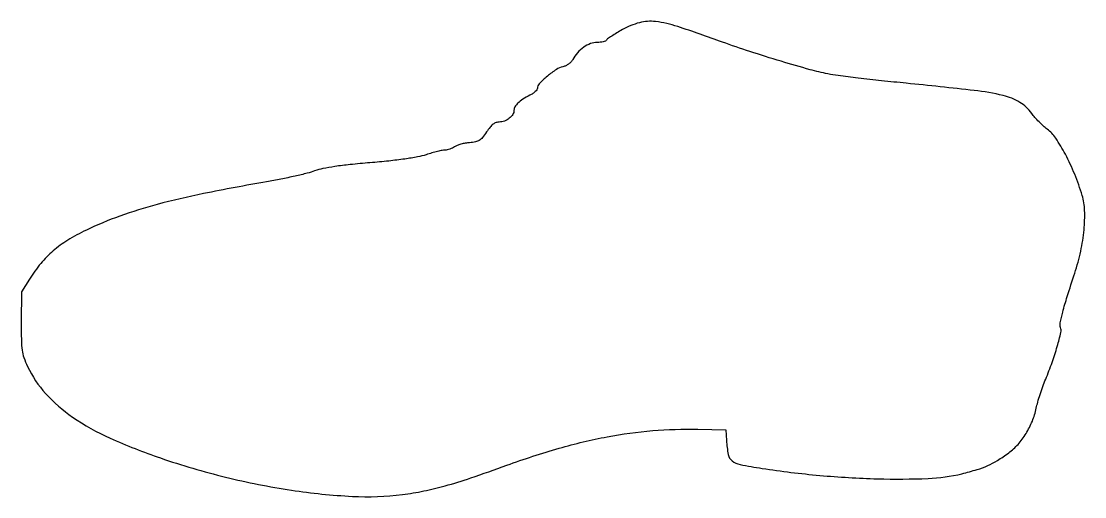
# Model space of a CAD drawing. Extents: x 1 to 455, y 0 to 203.
import ezdxf

# ---------------------------------------------------------------- set-up
doc = ezdxf.new("R2010")
doc.units = 0

msp = doc.modelspace()

# ---------------------------------------------------------------- linework, layer by layer
msp.add_lwpolyline([(257.28564, 199.446756, 0.007055), (254.861942, 198.027412, 0.009633), (252.722068, 196.676418, 0.006851), (250.97953, 195.494194, 0.102205), (250.476623, 194.962176, -0.161031), (250.032862, 194.58999, -0.035055), (249.068396, 194.282639, -0.033125), (247.849291, 194.070619, -0.026498), (246.517708, 194, 0.092906), (243.695435, 193.471024, 0.060326), (240.760225, 191.901403, 0.056868), (238.105002, 189.548127, 0.060223), (236.10655, 186.699091, -0.064385), (235.377882, 185.678393, -0.047497), (234.339661, 184.754317, -0.047259), (233.138677, 184.037797, -0.061598), (231.924922, 183.634984, 0.098863), (229.103037, 182.460226, 0.027433), (225.256834, 179.558005, 0.02332), (221.790282, 176.342146, 0.19654), (221, 174.409318, -0.165341), (220.784865, 173.776523, -0.042335), (220.045312, 172.966669, -0.038448), (218.99406, 172.135071, -0.030893), (217.75, 171.405091, 0.023434), (214.779988, 169.72138, 0.049189), (212.687242, 168.094214, 0.067467), (211.422487, 166.52019, 0.136374), (211, 165, -0.142413), (210.488196, 163.23954, -0.082988), (209.008025, 161.590363, -0.077097), (206.94248, 160.408077, -0.09175), (204.737356, 160, 0.085144), (203.342818, 159.760792, 0.080762), (202.079177, 159.068933, 0.057999), (200.790532, 157.799283, 0.021679), (199.285029, 155.75, -0.021186), (197.535312, 153.363364, -0.083501), (196.180958, 152.153283, -0.093023), (194.582257, 151.520167, -0.029947), (192.043659, 151.183938, 0.02557), (190.211134, 150.95752, 0.022808), (188.338877, 150.5395, 0.023463), (186.690317, 150.007431, 0.063059), (185.602221, 149.433938, -0.039403), (184.669929, 148.884874, -0.028796), (183.560786, 148.42128, -0.029329), (182.451666, 148.10272, -0.055344), (181.527494, 148.000206, 0.050493), (180.385911, 147.884744, 0.009465), (178.333076, 147.424334, 0.010042), (175.945785, 146.79018, 0.009038), (173.5, 146.039502, -0.032719), (169.858289, 145.107835, -0.010692), (164.386072, 144.204153, -0.009351), (157.562302, 143.356565, -0.00575), (149.5, 142.601549, 0.005271), (141.020049, 141.815616, 0.011121), (134.464576, 140.990545, 0.014044), (129.428218, 140.097322, 0.035574), (125.85199, 139.089318, -0.025074), (122.736674, 138.140241, -0.006083), (117.500312, 136.895323, -0.006224), (111.45229, 135.613842, -0.006156), (105.35199, 134.478319, 0.006702), (78.438307, 129.438135, 0.015844), (58.576251, 124.783, 0.020552), (42.655998, 119.805885, 0.025617), (28.356171, 113.838709, 0.025399), (20.392063, 109.515433, 0.040684), (14.142837, 104.964345, 0.042614), (8.916139, 99.626226, 0.031527), (4.068242, 92.930094), (0.636484, 87.5), (0.568242, 74.5, 0.005004), (0.605983, 66.567378, 0.031799), (0.921279, 62.550962, 0.050073), (1.694393, 59.418615, 0.023993), (3.271054, 55.58317, 0.075733), (10.973216, 44.059188, 0.056943), (22.485775, 34.029279, 0.04522), (38.509367, 25.012825, 0.023094), (60, 16.529192, 0.022086), (87.841743, 8.35301, 0.022926), (115.953107, 2.782372, 0.02446), (141.982515, 0.147709, 0.044323), (163.357537, 0.930892, 0.018684), (172.512484, 2.432514, 0.018389), (181.578993, 4.61968, 0.013716), (192.505011, 8.010481, 0.004875), (207.934793, 13.43555, -0.016876), (230.324307, 20.708803, -0.023579), (250.799777, 25.572133, -0.025553), (270.241072, 28.211875, -0.026976), (289.5, 28.788283), (301.5, 28.5), (301.763718, 24, 0.031975), (302.502737, 17.995709, 0.182215), (304.145977, 15.296593, 0.118042), (307.55287, 13.740488, 0.010277), (317, 12.090555, 0.015548), (341.626879, 9.0896, 0.015883), (366.218272, 7.651761, 0.01638), (387.828225, 7.783943, 0.050556), (402.274776, 9.818307, 0.012505), (408.779684, 11.590169, 0.03217), (413.346155, 13.284352, 0.035009), (417.431421, 15.461125, 0.017365), (422.298925, 18.750475, 0.054129), (426.259186, 22.34599, 0.043185), (429.70205, 26.978168, 0.042121), (432.37988, 32.267397, 0.044918), (434.065031, 37.819258, -0.018835), (434.692501, 40.35496, -0.008373), (435.700541, 43.648741, -0.008274), (436.885185, 47.104084, -0.011072), (438.080291, 50.194708, 0.01257), (440.818721, 57.340004, 0.015017), (443.024001, 64.205256, 0.010868), (444.588176, 70.107828, 0.152086), (444.448118, 72.274607, -0.142705), (444.288415, 74.196383, -0.013648), (445.361878, 78.825221, -0.012351), (447.276477, 85.48659, -0.003737), (450.506687, 95.5, 0.026664), (453.038122, 104.783542, 0.029461), (454.465619, 113.980299, 0.031997), (454.723118, 122.254078, 0.065327), (453.66857, 128.653165, 0.023045), (450.464502, 137.714423, 0.02485), (446.509528, 146.211026, 0.0259), (442.379188, 153.146578, 0.086997), (438.741999, 156.954476, -0.025181), (437.094217, 158.300975, -0.014454), (435.24175, 160.077139, -0.014415), (433.478832, 161.974484, -0.023241), (432.103453, 163.698491, 0.100522), (426.985726, 168.40451, 0.077085), (419.939984, 171.294748, 0.030766), (407.588686, 173.464551, 0.003257), (378.5, 176.555824, -0.002326), (367.999992, 177.6519, -0.002644), (357.951181, 178.801961, -0.0024), (349.427214, 179.86474, -0.014754), (345.057213, 180.562564, -0.021145), (337.452181, 182.344346, -0.005143), (325.068427, 185.941696, -0.005507), (311.715454, 190.130978, -0.007927), (300, 194.155282, 0.006758), (280.908248, 200.763283, 0.04915), (271.456978, 202.891405, 0.095792), (264.590108, 202.425469, 0.064317)], format="xyb", close=True)

doc.saveas('drawing.dxf')
